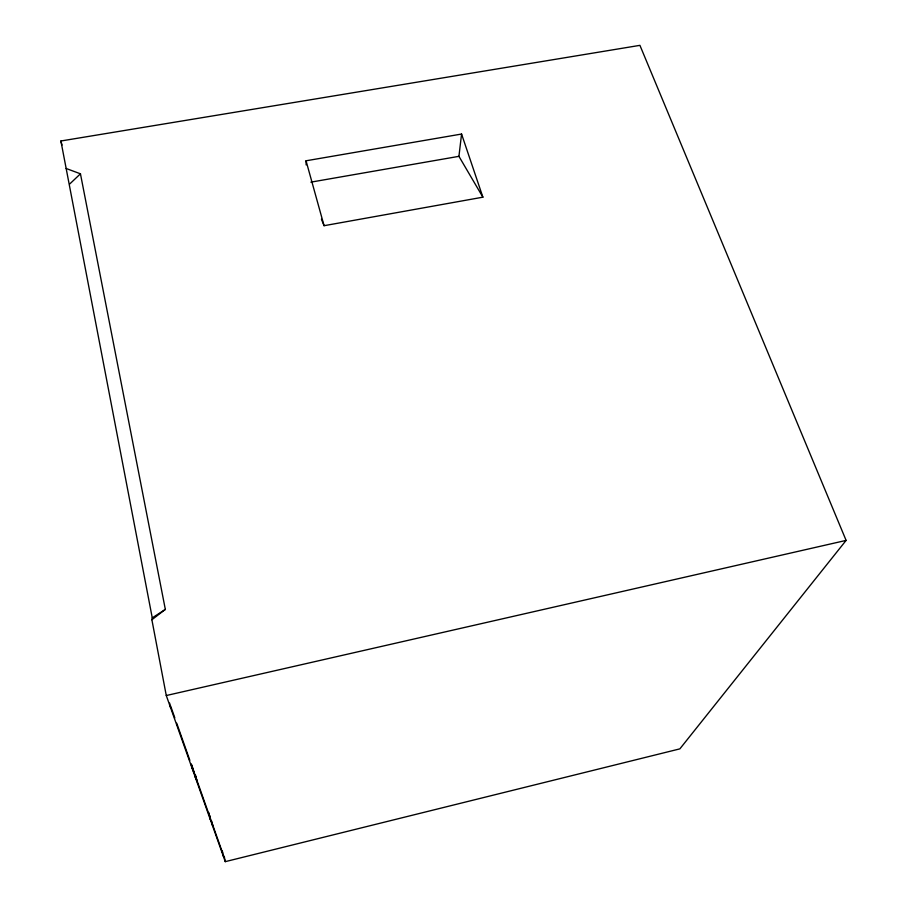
<?xml version="1.0" encoding="UTF-8"?>
<svg xmlns="http://www.w3.org/2000/svg" width="907" height="907" viewBox="0 0 907 907"><rect width="100%" height="100%" fill="white"/><g stroke="black" fill="none" stroke-linecap="round" stroke-linejoin="round"><path stroke-width="1.36" d="M321.441 219.211L324.071 225.696L482.887 197.182L458.931 156.333L461.572 134.043L306.044 160.788L306.169 164.927M151.877 619.742L152.263 617.882L60.894 140.993L639.923 45.35L846.106 540.402L679.865 748.865L225.276 861.65L166.276 695.533L151.877 619.742L165.335 609.413L80.451 173.804L66.12 168.475M69.703 184.008L80.451 173.804M152.263 617.882L165.335 609.413M166.276 695.533L846.106 540.402M310.874 182.148L458.931 156.333M194.846 775.644L195.493 777.48L194.971 774.782M170.607 705.963L174.824 717.891M176.706 723.185L189.835 760.304M191.241 764.272L222.657 853.079M461.572 134.043L482.887 197.182M306.044 160.788L324.071 225.696M60.894 140.993L61.982 145.086M224.176 856.106L225.276 861.65M222.317 850.902L223.405 856.389M212.249 823.533L212.771 826.164L211.49 820.79M209.608 815.45L210.39 819.452L208.814 812.627M195.946 776.347L196.989 781.698L195.311 774.533M193.168 769.079L193.962 773.172L192.499 767.186M191.604 764.646L192.409 768.773L191.184 764.091M169.654 703.106L170.448 707.267"/></g></svg>
